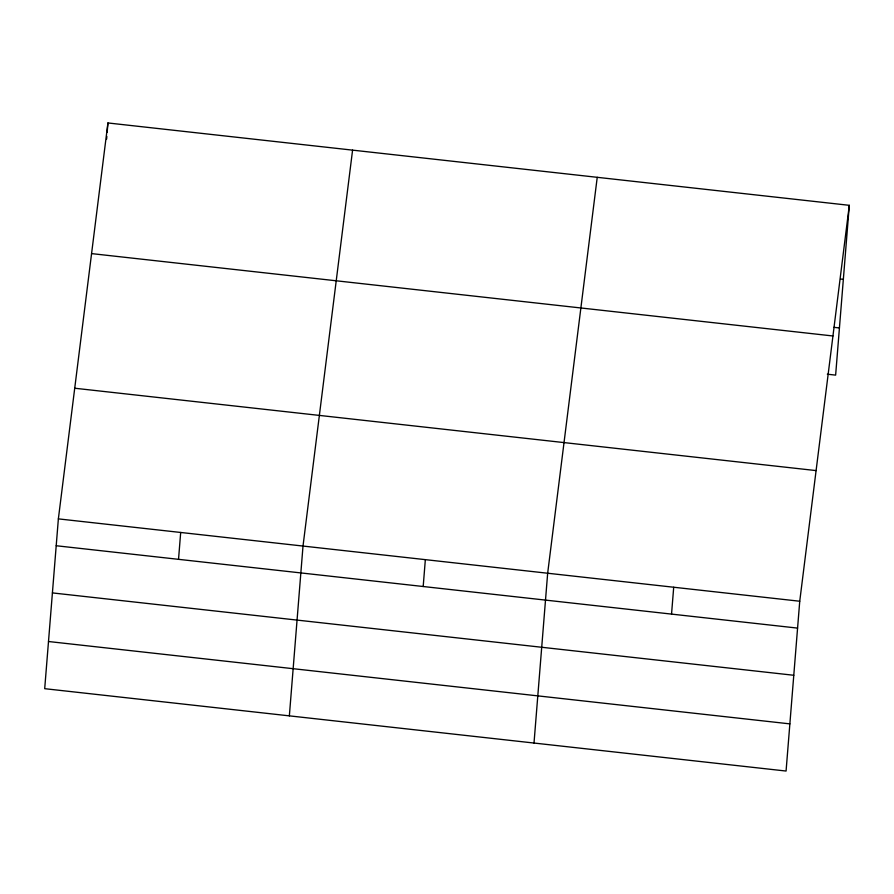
<?xml version="1.0" encoding="UTF-8"?>
<svg xmlns="http://www.w3.org/2000/svg" width="894" height="894" viewBox="0 0 894 894"><rect width="100%" height="100%" fill="white"/><g stroke="black" fill="none" stroke-linecap="round" stroke-linejoin="round"><path stroke-width="1.34" d="M58.367 518.878L44.7 688.682L786.072 771.041L799.739 601.237L849.3 205.318L107.928 122.959L58.367 518.878L799.739 601.237M106.632 139.073L106.844 136.38M107.168 132.357L107.928 122.959M178.532 559.331L180.689 532.466M289.354 715.859L303.01 546.055L352.582 150.136M423.186 586.509L425.343 559.644M534.009 743.037L547.664 573.244L597.237 177.314M671.539 614.1L673.707 587.235M849.3 205.318L835.633 375.122L827.33 374.195M840.572 279.04L843.344 279.341M833.89 327.327L839.432 327.953M91.568 253.605L832.94 335.976M74.716 388.231L816.088 470.59M56.199 545.742L797.571 628.102M52.411 592.912L793.783 675.272M48.499 641.512L789.871 723.872"/></g></svg>
